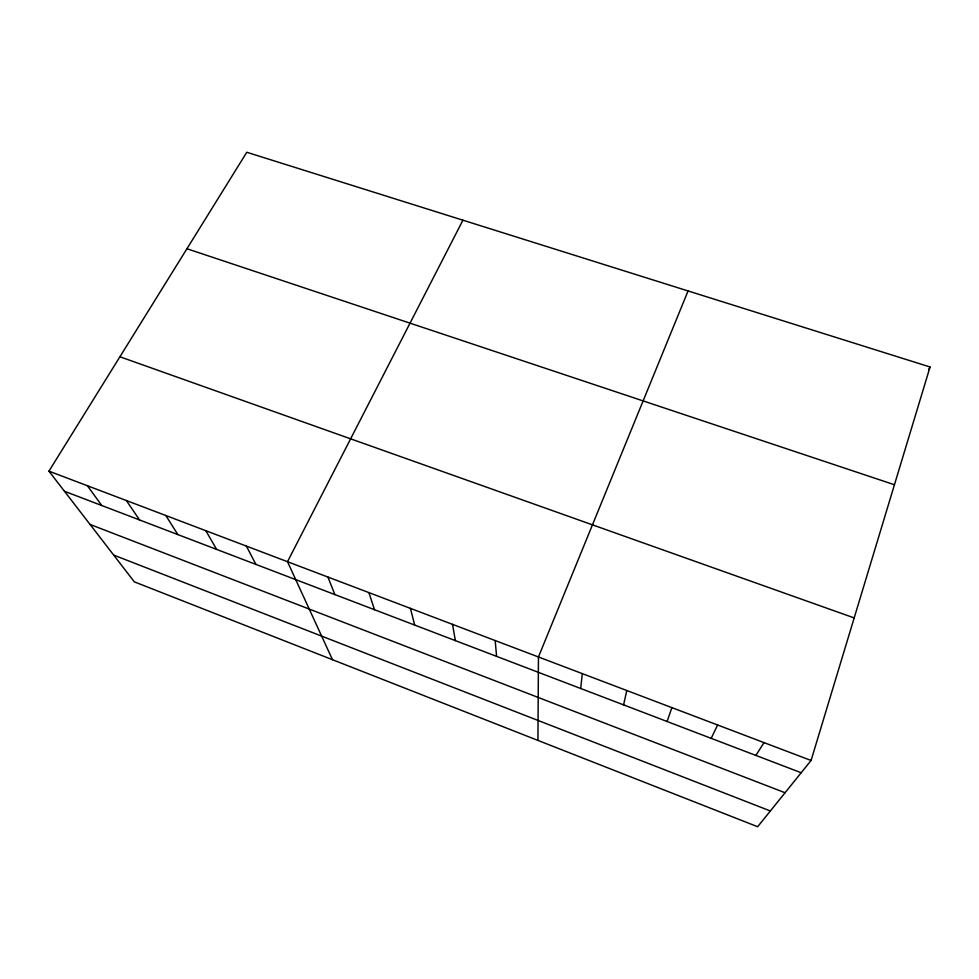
<?xml version="1.0" encoding="UTF-8"?>
<svg xmlns="http://www.w3.org/2000/svg" width="979" height="979" viewBox="0 0 979 979"><rect width="100%" height="100%" fill="white"/><g stroke="black" fill="none" stroke-linecap="round" stroke-linejoin="round"><path stroke-width="1.47" d="M537.936 740.405L538.45 656.97L688.066 290.947M580.694 688.494L582.309 673.625M623.599 704.88L626.78 690.513M811.077 760.475L930.05 366.99L246.794 152.271L48.95 471.144L134.331 581.856L757.66 826.729L811.077 760.475L48.95 471.144M667.091 721.499L671.888 707.633M711.182 738.35L717.619 724.998M462.932 220.189L287.496 561.701L332.481 659.699M928.679 369.536L930.05 366.99M755.874 755.421L764.012 742.608M186.94 248.739L894.439 484.74M119.915 356.772L854.177 617.92M64.455 491.262L801.189 772.737M90.068 524.45L785.06 792.745M113.686 555.081L770.363 810.979M87.4 485.743L101.767 505.519M126.352 500.526L139.569 519.947M165.83 515.517L177.848 534.583M205.835 530.704L216.616 549.39M246.39 546.098L255.911 564.406M327.928 577.059L334.855 594.559M368.899 592.613L374.492 609.709M410.434 608.375L414.655 625.055M452.518 624.357L455.345 640.596M495.19 640.56L496.586 656.358"/></g></svg>
